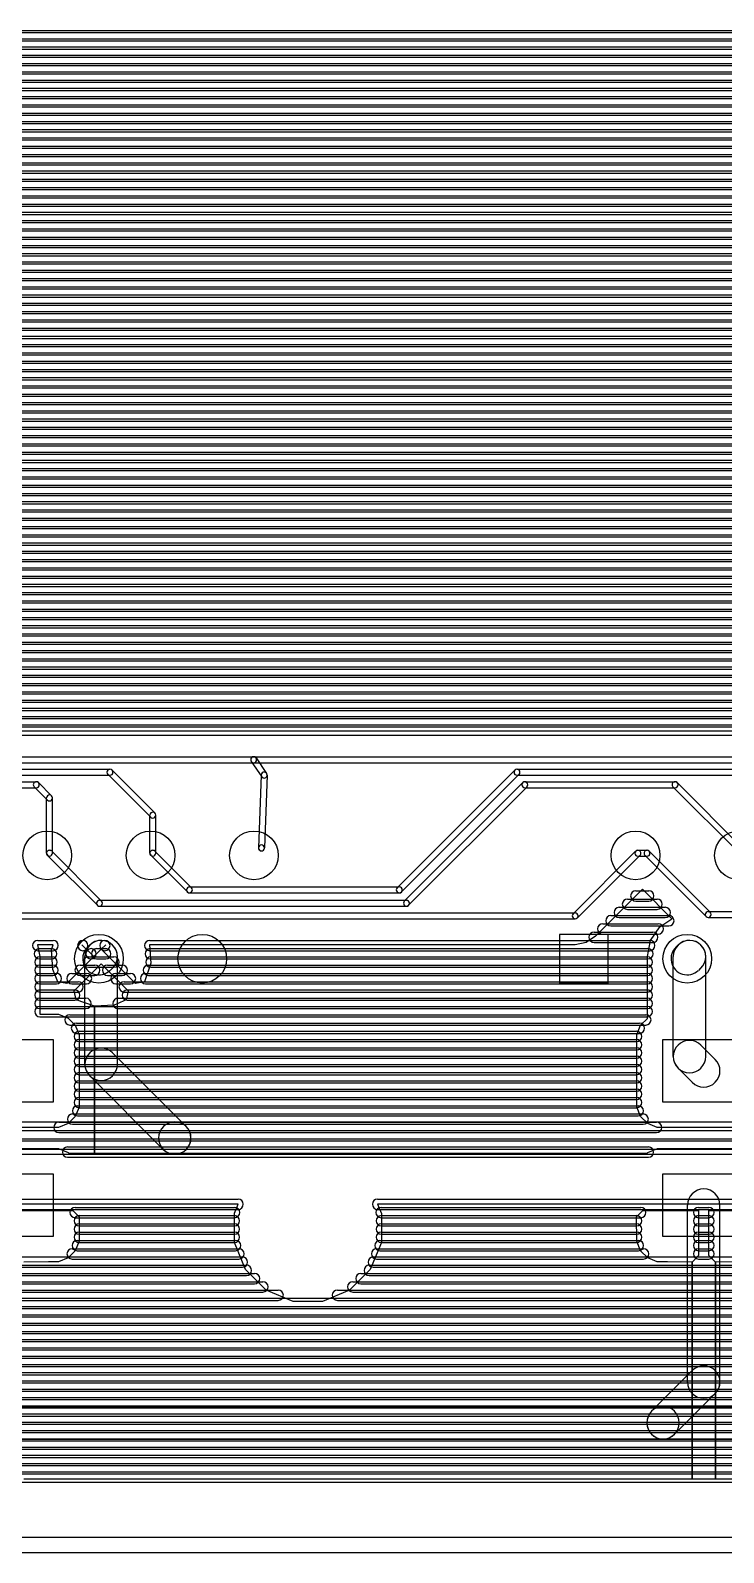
# Model space of a CAD drawing. Extents: x 25909 to 94169, y 14485 to 72115.
# Drawn here: x 36004 to 42712, y 14485 to 29216 of the extents above; entities that cross this region are included whole.
import ezdxf

# ---------------------------------------------------------------- set-up
doc = ezdxf.new("R2010")
doc.units = 0
doc.layers.add('BLACK', color=1, linetype='CONTINUOUS')

msp = doc.modelspace()

# ---------------------------------------------------------------- linework, layer by layer
at = {"layer": 'BLACK'}
for p, q in [((27797, 29216), (55543, 29216)), ((27797, 29216), (55543, 29216)), ((27797, 29196), (55543, 29196)), ((27797, 29196), (55543, 29196)), ((27797, 29136), (55543, 29136)), ((27797, 29136), (55543, 29136)), ((27797, 29116), (55543, 29116)), ((27797, 29116), (55543, 29116)), ((27797, 29056), (55543, 29056)), ((27797, 29056), (55543, 29056)), ((27797, 29036), (55543, 29036)), ((27797, 29036), (55543, 29036)), ((27797, 28976), (55543, 28976)), ((27797, 28976), (55543, 28976)), ((27797, 28956), (55543, 28956)), ((27797, 28956), (55543, 28956)), ((27797, 28896), (55543, 28896)), ((27797, 28896), (55543, 28896)), ((27797, 28876), (55543, 28876)), ((27797, 28876), (55543, 28876)), ((27797, 28816), (55543, 28816)), ((27797, 28816), (55543, 28816)), ((27797, 28796), (55543, 28796)), ((27797, 28796), (55543, 28796)), ((27797, 28736), (55543, 28736)), ((27797, 28736), (55543, 28736)), ((27797, 28716), (55543, 28716)), ((27797, 28716), (55543, 28716)), ((27797, 28656), (55543, 28656)), ((27797, 28656), (55543, 28656)), ((27797, 28636), (55543, 28636)), ((27797, 28636), (55543, 28636)), ((27797, 28576), (55543, 28576)), ((27797, 28576), (55543, 28576)), ((27797, 28556), (55543, 28556)), ((27797, 28556), (55543, 28556)), ((27797, 28496), (55543, 28496)), ((27797, 28496), (55543, 28496)), ((27797, 28476), (55543, 28476)), ((27797, 28476), (55543, 28476)), ((27797, 28416), (55543, 28416)), ((27797, 28416), (55543, 28416)), ((27797, 28396), (55543, 28396)), ((27797, 28396), (55543, 28396)), ((27797, 28336), (55543, 28336)), ((27797, 28336), (55543, 28336)), ((27797, 28316), (55543, 28316)), ((27797, 28316), (55543, 28316)), ((27797, 28256), (55543, 28256)), ((27797, 28256), (55543, 28256)), ((27797, 28236), (55543, 28236)), ((27797, 28236), (55543, 28236)), ((27797, 28176), (55543, 28176)), ((27797, 28176), (55543, 28176)), ((27797, 28156), (55543, 28156)), ((27797, 28156), (55543, 28156)), ((27797, 28096), (55543, 28096)), ((27797, 28096), (55543, 28096)), ((27797, 28076), (55543, 28076)), ((27797, 28076), (55543, 28076)), ((27797, 28016), (55543, 28016)), ((27797, 28016), (55543, 28016)), ((27797, 27996), (55543, 27996)), ((27797, 27996), (55543, 27996)), ((27797, 27936), (55543, 27936)), ((27797, 27936), (55543, 27936)), ((27797, 27916), (55543, 27916)), ((27797, 27916), (55543, 27916)), ((27797, 27856), (55543, 27856)), ((27797, 27856), (55543, 27856)), ((27797, 27836), (55543, 27836)), ((27797, 27836), (55543, 27836)), ((27797, 27776), (55543, 27776)), ((27797, 27776), (55543, 27776)), ((27797, 27756), (55543, 27756)), ((27797, 27756), (55543, 27756)), ((27797, 27696), (55543, 27696)), ((27797, 27696), (55543, 27696)), ((27797, 27676), (55543, 27676)), ((27797, 27676), (55543, 27676)), ((27797, 27616), (55543, 27616)), ((27797, 27616), (55543, 27616)), ((27797, 27596), (55543, 27596)), ((27797, 27596), (55543, 27596)), ((27797, 27536), (55543, 27536)), ((27797, 27536), (55543, 27536)), ((27797, 27516), (55543, 27516)), ((27797, 27516), (55543, 27516)), ((27797, 27456), (55543, 27456)), ((27797, 27456), (55543, 27456)), ((27797, 27436), (55543, 27436)), ((27797, 27436), (55543, 27436)), ((27797, 27376), (55543, 27376)), ((27797, 27376), (55543, 27376)), ((27797, 27356), (55543, 27356)), ((27797, 27356), (55543, 27356)), ((27797, 27296), (55543, 27296)), ((27797, 27296), (55543, 27296)), ((27797, 27276), (55543, 27276)), ((27797, 27276), (55543, 27276)), ((27797, 27216), (55543, 27216)), ((27797, 27216), (55543, 27216)), ((27797, 27196), (55543, 27196)), ((27797, 27196), (55543, 27196)), ((27797, 27136), (55543, 27136)), ((27797, 27136), (55543, 27136)), ((27797, 27116), (55543, 27116)), ((27797, 27116), (55543, 27116)), ((27797, 27056), (55543, 27056)), ((27797, 27056), (55543, 27056)), ((27797, 27036), (55543, 27036)), ((27797, 27036), (55543, 27036)), ((27797, 26976), (55543, 26976)), ((27797, 26976), (55543, 26976)), ((27797, 26956), (55543, 26956)), ((27797, 26956), (55543, 26956)), ((27797, 26896), (51667, 26896)), ((27797, 26896), (51667, 26896)), ((27797, 26876), (55543, 26876)), ((27797, 26876), (55543, 26876)), ((27797, 26816), (51569, 26816)), ((27797, 26816), (51569, 26816)), ((27797, 26796), (51667, 26796)), ((27797, 26796), (51667, 26796)), ((27797, 26736), (51569, 26736)), ((27797, 26736), (51569, 26736)), ((27797, 26716), (51569, 26716)), ((27797, 26716), (51569, 26716)), ((27797, 26656), (51389, 26656)), ((27797, 26656), (51389, 26656)), ((27797, 26636), (51569, 26636)), ((27797, 26636), (51569, 26636)), ((27797, 26576), (51345, 26576)), ((27797, 26576), (51345, 26576)), ((27797, 26556), (51389, 26556)), ((27797, 26556), (51389, 26556)), ((27797, 26496), (51317, 26496)), ((27797, 26496), (51317, 26496)), ((27797, 26476), (51345, 26476)), ((27797, 26476), (51345, 26476)), ((27797, 26416), (51287, 26416)), ((27797, 26416), (51287, 26416)), ((27797, 26396), (51317, 26396)), ((27797, 26396), (51317, 26396)), ((27797, 26336), (51289, 26336)), ((27797, 26336), (51289, 26336)), ((27797, 26316), (51287, 26316)), ((27797, 26316), (51287, 26316)), ((27797, 26256), (51291, 26256)), ((27797, 26256), (51291, 26256)), ((27797, 26236), (51289, 26236)), ((27797, 26236), (51289, 26236)), ((27797, 26176), (51295, 26176)), ((27797, 26176), (51295, 26176)), ((27797, 26156), (51291, 26156)), ((27797, 26156), (51291, 26156)), ((27797, 26096), (51323, 26096)), ((27797, 26096), (51323, 26096)), ((27797, 26076), (51295, 26076)), ((27797, 26076), (51295, 26076)), ((27797, 26016), (51357, 26016)), ((27797, 26016), (51357, 26016)), ((27797, 25996), (51323, 25996)), ((27797, 25996), (51323, 25996)), ((27797, 25936), (51613, 25936)), ((27797, 25936), (51613, 25936)), ((27797, 25916), (51357, 25916)), ((27797, 25916), (51357, 25916)), ((27797, 25856), (51551, 25856)), ((27797, 25856), (51551, 25856)), ((27797, 25836), (51613, 25836)), ((27797, 25836), (51613, 25836)), ((27797, 25776), (51581, 25776)), ((27797, 25776), (51581, 25776)), ((27797, 25756), (51551, 25756)), ((27797, 25756), (51551, 25756)), ((27797, 25696), (51773, 25696)), ((27797, 25696), (51773, 25696)), ((27797, 25676), (51581, 25676)), ((27797, 25676), (51581, 25676)), ((27797, 25616), (53217, 25616)), ((27797, 25616), (53217, 25616)), ((27797, 25596), (51773, 25596)), ((27797, 25596), (51773, 25596)), ((27797, 25536), (53217, 25536)), ((27797, 25536), (53217, 25536)), ((27797, 25516), (53217, 25516)), ((27797, 25516), (53217, 25516)), ((27797, 25456), (53217, 25456)), ((27797, 25456), (53217, 25456)), ((27797, 25436), (53217, 25436)), ((27797, 25436), (53217, 25436)), ((27797, 25376), (53217, 25376)), ((27797, 25376), (53217, 25376)), ((27797, 25356), (53217, 25356)), ((27797, 25356), (53217, 25356)), ((27797, 25296), (53217, 25296)), ((27797, 25296), (53217, 25296)), ((27797, 25276), (53217, 25276)), ((27797, 25276), (53217, 25276)), ((27797, 25216), (53217, 25216)), ((27797, 25216), (53217, 25216)), ((27797, 25196), (53217, 25196)), ((27797, 25196), (53217, 25196)), ((27797, 25136), (53217, 25136)), ((27797, 25136), (53217, 25136)), ((27797, 25116), (53217, 25116)), ((27797, 25116), (53217, 25116)), ((27797, 25056), (53217, 25056)), ((27797, 25056), (53217, 25056)), ((27797, 25036), (53217, 25036)), ((27797, 25036), (53217, 25036)), ((27797, 24976), (53217, 24976)), ((27797, 24976), (53217, 24976)), ((27797, 24956), (53217, 24956)), ((27797, 24956), (53217, 24956)), ((27797, 24896), (53217, 24896)), ((27797, 24896), (53217, 24896)), ((27797, 24876), (53217, 24876)), ((27797, 24876), (53217, 24876)), ((27797, 24816), (53217, 24816)), ((27797, 24816), (53217, 24816)), ((27797, 24796), (53217, 24796)), ((27797, 24796), (53217, 24796)), ((27797, 24736), (53217, 24736)), ((27797, 24736), (53217, 24736)), ((27797, 24716), (53217, 24716)), ((27797, 24716), (53217, 24716)), ((27797, 24656), (53217, 24656)), ((27797, 24656), (53217, 24656)), ((27797, 24636), (53217, 24636)), ((27797, 24636), (53217, 24636)), ((27797, 24576), (53217, 24576)), ((27797, 24576), (53217, 24576)), ((27797, 24556), (53217, 24556)), ((27797, 24556), (53217, 24556)), ((27797, 24496), (53163, 24496)), ((27797, 24496), (53163, 24496)), ((27797, 24476), (53217, 24476)), ((27797, 24476), (53217, 24476)), ((27797, 24416), (53083, 24416)), ((27797, 24416), (53083, 24416)), ((27797, 24396), (53163, 24396)), ((27797, 24396), (53163, 24396)), ((27797, 24336), (53003, 24336)), ((27797, 24336), (53003, 24336)), ((27797, 24316), (53083, 24316)), ((27797, 24316), (53083, 24316)), ((27797, 24256), (52923, 24256)), ((27797, 24256), (52923, 24256)), ((27797, 24236), (53003, 24236)), ((27797, 24236), (53003, 24236)), ((27797, 24176), (52843, 24176)), ((27797, 24176), (52843, 24176)), ((27797, 24156), (52923, 24156)), ((27797, 24156), (52923, 24156)), ((27797, 24096), (52763, 24096)), ((27797, 24096), (52763, 24096)), ((27797, 24076), (52843, 24076)), ((27797, 24076), (52843, 24076)), ((27797, 24016), (52683, 24016)), ((27797, 24016), (52683, 24016)), ((27797, 23996), (52763, 23996)), ((27797, 23996), (52763, 23996)), ((27797, 23936), (52603, 23936)), ((27797, 23936), (52603, 23936)), ((27797, 23916), (52683, 23916)), ((27797, 23916), (52683, 23916)), ((27797, 23856), (52523, 23856)), ((27797, 23856), (52523, 23856)), ((27797, 23836), (52603, 23836)), ((27797, 23836), (52603, 23836)), ((27797, 23776), (52443, 23776)), ((27797, 23776), (52443, 23776)), ((27797, 23756), (52523, 23756)), ((27797, 23756), (52523, 23756)), ((27797, 23696), (52363, 23696)), ((27797, 23696), (52363, 23696)), ((27797, 23676), (52443, 23676)), ((27797, 23676), (52443, 23676)), ((27797, 23616), (52283, 23616)), ((27797, 23616), (52283, 23616)), ((27797, 23596), (52363, 23596)), ((27797, 23596), (52363, 23596)), ((27797, 23536), (52203, 23536)), ((27797, 23536), (52203, 23536)), ((27797, 23516), (52283, 23516)), ((27797, 23516), (52283, 23516)), ((27797, 23456), (52123, 23456)), ((27797, 23456), (52123, 23456)), ((27797, 23436), (52203, 23436)), ((27797, 23436), (52203, 23436)), ((27797, 23376), (52043, 23376)), ((27797, 23376), (52043, 23376)), ((27797, 23356), (52123, 23356)), ((27797, 23356), (52123, 23356)), ((27797, 23296), (51963, 23296)), ((27797, 23296), (51963, 23296)), ((27797, 23276), (52043, 23276)), ((27797, 23276), (52043, 23276)), ((27797, 23216), (51883, 23216)), ((27797, 23216), (51883, 23216)), ((27797, 23196), (51963, 23196)), ((27797, 23196), (51963, 23196)), ((27797, 23136), (51803, 23136)), ((27797, 23136), (51803, 23136)), ((27797, 23116), (51883, 23116)), ((27797, 23116), (51883, 23116)), ((27797, 23056), (51723, 23056)), ((27797, 23056), (51723, 23056)), ((27797, 23036), (51803, 23036)), ((27797, 23036), (51803, 23036)), ((27797, 22976), (51643, 22976)), ((27797, 22976), (51643, 22976)), ((27797, 22956), (51723, 22956)), ((27797, 22956), (51723, 22956)), ((27797, 22896), (51563, 22896)), ((27797, 22896), (51563, 22896)), ((27797, 22876), (51643, 22876)), ((27797, 22876), (51643, 22876)), ((27797, 22816), (51317, 22816)), ((27797, 22816), (51317, 22816)), ((27797, 22796), (51563, 22796)), ((27797, 22796), (51563, 22796)), ((27797, 22736), (51225, 22736)), ((27797, 22736), (51225, 22736)), ((27797, 22716), (51317, 22716)), ((27797, 22716), (51317, 22716)), ((27797, 22656), (51167, 22656)), ((27797, 22656), (51167, 22656)), ((27797, 22636), (51225, 22636)), ((27797, 22636), (51225, 22636)), ((27797, 22576), (51133, 22576)), ((27797, 22576), (51133, 22576)), ((27797, 22556), (51167, 22556)), ((27797, 22556), (51167, 22556)), ((27797, 22496), (51121, 22496)), ((27797, 22496), (51121, 22496)), ((27797, 22476), (51133, 22476)), ((27797, 22476), (51133, 22476)), ((27797, 22396), (51121, 22396)), ((27797, 22396), (51121, 22396)), ((31544, 22437), (51121, 22437)), ((31544, 22187), (38164, 22187)), ((31544, 22129), (38164, 22129)), ((38140, 22142), (38242, 21993)), ((38140, 22142), (38242, 21993)), ((38165, 22187), (44583, 22187)), ((38165, 22129), (44583, 22129)), ((38188, 22175), (38290, 22026)), ((38188, 22175), (38290, 22026)), ((33028, 22066), (36774, 22066)), ((33028, 22008), (36774, 22008)), ((36753, 22017), (37168, 21602)), ((36794, 22058), (37209, 21643)), ((38237, 22010), (38211, 21306)), ((38237, 22010), (38211, 21306)), ((38295, 22008), (38269, 21304)), ((38295, 22008), (38269, 21304)), ((40692, 22058), (39553, 20919)), ((40733, 22017), (39594, 20878)), ((40713, 22066), (42951, 22066)), ((40713, 22008), (42951, 22008)), ((33089, 21945), (36061, 21945)), ((33089, 21887), (36061, 21887)), ((36168, 21768), (36041, 21895)), ((36209, 21809), (36082, 21936)), ((40769, 21937), (39622, 20790)), ((40810, 21896), (39663, 20749)), ((40790, 21945), (42242, 21945)), ((40790, 21887), (42242, 21887)), ((42861, 21256), (42222, 21895)), ((42902, 21297), (42263, 21936)), ((36160, 21254), (36160, 21788)), ((36218, 21254), (36218, 21788)), ((37160, 21254), (37160, 21622)), ((37218, 21254), (37218, 21622)), ((36652, 20749), (36169, 21232)), ((36693, 20790), (36210, 21273)), ((37523, 20878), (37168, 21233)), ((37564, 20919), (37209, 21274)), ((41256, 20668), (41861, 21273)), ((41297, 20627), (41902, 21232)), ((41882, 21282), (41970, 21282)), ((41882, 21224), (41970, 21224)), ((42543, 20640), (41950, 21233)), ((42584, 20681), (41991, 21274)), ((37544, 20927), (39574, 20927)), ((36673, 20798), (39643, 20798)), ((37544, 20869), (39574, 20869)), ((41926, 20904), (41473, 20450)), ((41782, 20810), (42068, 20810)), ((41862, 20890), (41988, 20890)), ((41862, 20790), (41988, 20790)), ((42210, 20619), (41926, 20904)), ((35807, 20676), (41275, 20676)), ((36673, 20740), (39643, 20740)), ((41622, 20650), (42182, 20650)), ((41702, 20730), (42148, 20730)), ((41702, 20630), (42148, 20630)), ((41782, 20710), (42068, 20710)), ((42564, 20689), (46752, 20689)), ((42564, 20631), (46752, 20631)), ((35807, 20618), (41275, 20618)), ((41458, 20490), (42026, 20490)), ((41542, 20570), (42080, 20570)), ((41622, 20550), (42182, 20550)), ((42006, 20409), (42094, 20541)), ((42094, 20541), (42210, 20619)), ((36225, 20368), (36073, 20368)), ((36073, 20368), (36096, 20253)), ((36075, 20410), (36223, 20410)), ((36091, 20330), (36209, 20330)), ((36208, 20317), (36225, 20368)), ((36503, 20368), (36502, 20368)), ((36502, 20368), (36618, 20253)), ((36618, 20253), (36503, 20368)), ((36580, 20367), (36559, 20346)), ((36645, 20330), (36733, 20330)), ((36689, 20324), (36733, 20368)), ((36733, 20368), (36689, 20324)), ((41276, 20368), (37158, 20368)), ((37158, 20368), (37170, 20189)), ((37159, 20410), (41997, 20410)), ((37164, 20330), (41980, 20330)), ((41124, 20468), (41124, 19996)), ((41596, 20468), (41124, 20468)), ((41383, 20389), (41276, 20368)), ((41473, 20450), (41383, 20389)), ((41458, 20390), (42026, 20390)), ((41542, 20470), (42080, 20470)), ((41596, 19996), (41596, 20468)), ((41975, 20253), (42006, 20409)), ((42273, 20367), (42252, 20346)), ((36075, 20310), (36223, 20310)), ((36091, 20230), (36209, 20230)), ((36096, 20253), (36096, 19696)), ((36096, 20250), (36214, 20250)), ((36220, 20128), (36208, 20317)), ((36618, 20253), (36356, 19991)), ((36427, 19920), (36689, 20182)), ((36532, 19211), (36532, 20253)), ((36565, 20250), (36813, 20250)), ((36689, 20324), (36618, 20253)), ((36645, 20230), (36733, 20230)), ((36760, 20253), (36689, 20324)), ((36689, 20182), (36951, 19920)), ((37022, 19991), (36760, 20253)), ((36846, 19211), (36846, 20253)), ((37170, 20189), (37109, 20010)), ((37159, 20310), (41997, 20310)), ((37164, 20230), (41980, 20230)), ((37170, 20250), (41974, 20250)), ((41975, 19654), (41975, 20253)), ((42225, 19285), (42225, 20253)), ((42539, 19285), (42539, 20253)), ((36096, 20170), (36222, 20170)), ((36096, 20150), (36214, 20150)), ((36096, 20090), (36256, 20090)), ((36096, 20070), (36222, 20070)), ((36269, 20010), (36220, 20128)), ((36405, 20090), (36547, 20090)), ((36485, 20170), (36627, 20170)), ((36485, 20070), (36627, 20070)), ((36565, 20150), (36813, 20150)), ((36751, 20170), (36893, 20170)), ((36751, 20070), (36893, 20070)), ((36797, 20140), (36776, 20119)), ((36831, 20090), (36973, 20090)), ((37119, 20090), (41975, 20090)), ((37146, 20170), (41974, 20170)), ((37146, 20070), (41974, 20070)), ((37170, 20150), (41974, 20150)), ((42490, 20140), (42469, 20119)), ((36096, 20010), (36466, 20010)), ((36096, 19990), (36256, 19990)), ((36096, 19930), (36434, 19930)), ((36096, 19910), (36466, 19910)), ((36356, 19991), (36269, 20010)), ((36405, 19990), (36547, 19990)), ((36446, 19833), (36427, 19920)), ((36831, 19990), (36973, 19990)), ((36911, 20010), (41975, 20010)), ((36911, 19910), (41975, 19910)), ((36951, 19920), (36932, 19833)), ((36942, 19930), (41974, 19930)), ((37109, 20010), (37022, 19991)), ((37119, 19990), (41975, 19990)), ((41124, 19996), (41596, 19996)), ((36096, 19850), (36542, 19850)), ((36096, 19830), (36434, 19830)), ((36096, 19770), (41974, 19770)), ((36096, 19750), (36542, 19750)), ((36625, 19772), (36446, 19833)), ((36814, 19784), (36625, 19772)), ((36625, 18350), (36625, 19772)), ((36625, 19772), (36625, 18350)), ((36932, 19833), (36814, 19784)), ((36852, 19850), (41974, 19850)), ((36852, 19750), (41974, 19750)), ((36942, 19830), (41974, 19830)), ((36096, 19696), (36277, 19696)), ((36096, 19670), (41974, 19670)), ((36277, 19696), (36368, 19658)), ((36368, 19658), (36438, 19588)), ((36386, 19690), (41960, 19690)), ((36450, 19610), (41898, 19610)), ((41909, 19588), (41975, 19654)), ((36227, 19447), (35427, 19447)), ((36227, 18847), (36227, 19447)), ((36386, 19590), (41960, 19590)), ((36438, 19588), (36476, 19496)), ((36450, 19510), (41898, 19510)), ((36476, 19530), (41870, 19530)), ((36476, 19496), (36476, 18797)), ((36476, 19450), (41870, 19450)), ((41871, 19497), (41909, 19588)), ((41871, 18798), (41871, 19497)), ((42920, 19447), (42120, 19447)), ((42120, 19447), (42120, 18847)), ((36476, 19430), (41870, 19430)), ((36476, 19370), (41870, 19370)), ((36476, 19350), (41870, 19350)), ((36800, 19321), (37512, 18609)), ((42493, 19396), (42631, 19258)), ((36476, 19290), (41870, 19290)), ((36476, 19270), (41870, 19270)), ((36476, 19210), (41870, 19210)), ((36476, 19190), (41870, 19190)), ((42271, 19174), (42409, 19036)), ((36476, 19130), (41870, 19130)), ((36476, 19110), (41870, 19110)), ((36476, 19050), (41870, 19050)), ((36476, 19030), (41870, 19030)), ((36578, 19099), (37290, 18387)), ((36476, 18970), (41870, 18970)), ((36476, 18950), (41870, 18950)), ((36476, 18890), (41870, 18890)), ((36476, 18870), (41870, 18870)), ((35427, 18847), (36227, 18847)), ((36412, 18730), (41934, 18730)), ((36476, 18797), (36438, 18706)), ((36460, 18810), (41886, 18810)), ((36460, 18710), (41886, 18710)), ((36476, 18790), (41870, 18790)), ((41909, 18706), (41871, 18798)), ((42120, 18847), (42920, 18847)), ((28466, 18570), (80266, 18570)), ((31103, 18654), (37401, 18654)), ((36276, 18598), (35377, 18598)), ((36368, 18636), (36276, 18598)), ((36280, 18650), (42064, 18650)), ((36438, 18706), (36368, 18636)), ((36412, 18630), (41934, 18630)), ((37402, 18654), (44094, 18654)), ((41979, 18636), (41909, 18706)), ((42070, 18598), (41979, 18636)), ((42969, 18598), (42070, 18598)), ((28466, 18470), (80266, 18470)), ((28546, 18490), (80186, 18490)), ((36280, 18550), (42064, 18550)), ((28546, 18390), (80186, 18390)), ((31103, 18340), (37401, 18340)), ((35378, 18396), (36277, 18396)), ((36277, 18396), (36368, 18358)), ((36364, 18410), (41984, 18410)), ((36364, 18310), (41984, 18310)), ((36368, 18358), (36375, 18350)), ((36375, 18350), (36625, 18350)), ((36625, 18350), (41971, 18350)), ((37402, 18340), (44094, 18340)), ((41971, 18350), (41979, 18358)), ((41979, 18358), (42071, 18396)), ((42071, 18396), (42970, 18396)), ((36227, 18147), (35427, 18147)), ((36227, 17547), (36227, 18147)), ((42920, 18147), (42120, 18147)), ((42120, 18147), (42120, 17547)), ((32670, 17906), (38014, 17906)), ((38014, 17856), (32670, 17856)), ((36436, 17826), (37980, 17826)), ((37978, 17769), (38014, 17856)), ((39363, 17906), (44707, 17906)), ((44707, 17856), (39363, 17856)), ((39363, 17856), (39400, 17768)), ((39397, 17826), (41911, 17826)), ((42363, 16135), (42363, 17847)), ((42470, 17826), (42570, 17826)), ((42677, 16135), (42677, 17847)), ((32670, 17806), (38014, 17806)), ((35877, 17797), (36415, 17797)), ((36415, 17797), (36477, 17735)), ((36436, 17726), (37980, 17726)), ((36476, 17746), (37978, 17746)), ((36477, 17735), (36476, 17498)), ((37978, 17486), (37978, 17769)), ((39363, 17806), (44707, 17806)), ((39397, 17726), (41911, 17726)), ((39400, 17768), (39400, 17485)), ((39400, 17746), (41870, 17746)), ((41870, 17735), (41932, 17797)), ((41871, 17498), (41870, 17735)), ((41932, 17797), (42470, 17797)), ((42470, 17797), (42470, 17359)), ((42470, 17746), (42570, 17746)), ((42470, 17726), (42570, 17726)), ((42570, 17359), (42570, 17797)), ((42570, 17797), (43108, 17797)), ((35427, 17547), (36227, 17547)), ((36476, 17666), (37978, 17666)), ((36476, 17646), (37978, 17646)), ((36476, 17586), (37978, 17586)), ((36476, 17566), (37978, 17566)), ((39400, 17666), (41870, 17666)), ((39400, 17646), (41870, 17646)), ((39400, 17586), (41870, 17586)), ((39400, 17566), (41870, 17566)), ((42120, 17547), (42920, 17547)), ((42470, 17666), (42570, 17666)), ((42470, 17646), (42570, 17646)), ((42470, 17586), (42570, 17586)), ((42470, 17566), (42570, 17566)), ((36438, 17406), (36368, 17336)), ((36408, 17426), (38022, 17426)), ((36476, 17498), (36438, 17406)), ((36458, 17506), (37990, 17506)), ((36458, 17406), (37990, 17406)), ((36476, 17486), (37978, 17486)), ((38086, 17225), (37978, 17486)), ((39400, 17485), (39291, 17224)), ((39354, 17426), (41938, 17426)), ((39387, 17506), (41887, 17506)), ((39387, 17406), (41887, 17406)), ((39400, 17486), (41870, 17486)), ((41909, 17406), (41871, 17498)), ((41979, 17336), (41909, 17406)), ((42470, 17506), (42570, 17506)), ((42470, 17486), (42570, 17486)), ((42470, 17426), (42570, 17426)), ((42470, 17406), (42570, 17406)), ((32590, 17266), (38094, 17266)), ((32628, 17346), (38056, 17346)), ((32628, 17246), (38056, 17246)), ((36178, 17298), (35939, 17297)), ((36277, 17298), (36178, 17298)), ((36368, 17336), (36277, 17298)), ((36408, 17326), (38022, 17326)), ((39283, 17266), (44787, 17266)), ((39321, 17346), (44749, 17346)), ((39321, 17246), (44749, 17246)), ((39354, 17326), (41938, 17326)), ((42070, 17298), (41979, 17336)), ((42169, 17298), (42070, 17298)), ((42408, 17297), (42169, 17298)), ((42470, 17359), (42408, 17297)), ((42408, 15200), (42408, 17297)), ((42408, 17297), (42408, 15200)), ((42470, 17326), (42570, 17326)), ((42632, 17297), (42570, 17359)), ((42871, 17298), (42632, 17297)), ((42632, 15200), (42632, 17297)), ((42632, 17297), (42632, 15200)), ((32430, 17106), (38254, 17106)), ((32510, 17186), (38174, 17186)), ((32590, 17166), (38094, 17166)), ((38286, 17025), (38086, 17225)), ((39291, 17224), (39091, 17024)), ((39123, 17106), (44947, 17106)), ((39203, 17186), (44867, 17186)), ((39283, 17166), (44787, 17166)), ((26625, 16946), (80657, 16946)), ((32282, 17026), (38402, 17026)), ((32430, 17006), (38254, 17006)), ((32510, 17086), (38174, 17086)), ((38547, 16916), (38286, 17025)), ((39091, 17024), (38830, 16916)), ((38975, 17026), (45095, 17026)), ((39123, 17006), (44947, 17006)), ((39203, 17086), (44867, 17086)), ((26625, 16866), (80657, 16866)), ((26625, 16846), (80657, 16846)), ((32282, 16926), (38402, 16926)), ((38830, 16916), (38547, 16916)), ((38975, 16926), (45095, 16926)), ((26625, 16786), (80657, 16786)), ((26625, 16766), (80657, 16766)), ((26625, 16706), (80657, 16706)), ((26625, 16686), (80657, 16686)), ((26625, 16626), (80657, 16626)), ((26625, 16606), (80657, 16606)), ((26625, 16546), (80657, 16546)), ((26625, 16526), (80657, 16526)), ((26625, 16466), (80657, 16466)), ((26625, 16446), (80657, 16446)), ((26625, 16386), (80657, 16386)), ((26625, 16366), (80657, 16366)), ((26625, 16306), (80657, 16306)), ((26625, 16286), (80657, 16286)), ((26625, 16226), (80657, 16226)), ((26625, 16206), (80657, 16206)), ((42409, 16246), (42015, 15852)), ((26625, 16146), (80657, 16146)), ((26625, 16126), (80657, 16126)), ((26625, 16066), (80657, 16066)), ((26625, 16046), (80657, 16046)), ((26625, 15986), (80657, 15986)), ((26625, 15966), (80657, 15966)), ((42631, 16024), (42237, 15630)), ((26625, 15906), (80657, 15906)), ((26625, 15886), (80657, 15886)), ((26625, 15826), (80657, 15826)), ((26625, 15806), (80657, 15806)), ((35433, 15898), (42125, 15898)), ((42126, 15898), (48818, 15898)), ((26625, 15726), (80657, 15726)), ((26691, 15746), (80593, 15746)), ((26691, 15646), (80593, 15646)), ((26771, 15666), (80513, 15666)), ((26771, 15566), (80513, 15566)), ((26851, 15586), (80433, 15586)), ((26851, 15486), (80433, 15486)), ((26930, 15506), (80352, 15506)), ((35433, 15584), (42125, 15584)), ((42126, 15584), (48818, 15584)), ((26930, 15406), (80352, 15406)), ((27010, 15426), (80272, 15426)), ((27010, 15326), (80272, 15326)), ((27090, 15346), (80192, 15346)), ((27090, 15246), (80192, 15246)), ((27170, 15266), (80112, 15266)), ((35939, 15200), (42408, 15200)), ((42408, 15200), (42632, 15200)), ((42632, 15200), (49101, 15200)), ((27170, 15166), (80112, 15166)), ((26378, 14635), (94094, 14635)), ((26378, 14485), (94094, 14485))]:
    msp.add_line(p, q, dxfattribs=at)
for centre in [(36167, 21232), (37167, 21232), (38167, 21232), (41860, 21232), (42860, 21232), (36667, 20232), (37667, 20232), (42360, 20232)]:
    msp.add_circle(centre, 236, dxfattribs=at)
for centre, radius, start, end in [((38164, 22158), 29, 34, 214), ((38164, 22158), 29, 34, 214), ((38165, 22158), 29, 90, 270), ((38164, 22158), 29, 270, 450), ((36774, 22037), 29, 45, 225), ((36774, 22037), 29, 270, 450), ((38266, 22009), 29, -2, 177), ((38266, 22009), 29, -2, 177), ((38266, 22010), 29, 214, 394), ((38266, 22010), 29, 214, 394), ((40713, 22037), 29, 90, 270), ((40712, 22037), 29, -45, 135), ((36061, 21916), 29, 405, 585), ((36061, 21916), 29, 270, 450), ((36189, 21788), 29, 360, 540), ((36189, 21788), 29, 225, 405), ((40790, 21916), 29, 90, 270), ((40789, 21916), 29, -45, 135), ((42242, 21916), 29, 405, 585), ((42242, 21916), 29, 270, 450), ((37189, 21622), 29, 360, 540), ((37188, 21623), 29, 225, 405), ((36189, 21253), 29, 405, 585), ((36189, 21254), 29, 180, 360), ((37189, 21253), 29, 405, 585), ((37189, 21254), 29, 180, 360), ((38240, 21304), 29, 0, 180), ((38240, 21305), 29, 177, 357), ((38240, 21305), 29, 177, 357), ((38240, 21304), 29, 180, 360), ((41882, 21253), 29, 90, 270), ((41882, 21253), 29, 315, 495), ((41971, 21253), 29, 405, 585), ((41970, 21253), 29, 270, 450), ((37544, 20898), 29, 90, 270), ((37543, 20899), 29, 225, 405), ((39574, 20899), 29, 135, 315), ((39574, 20898), 29, 270, 450), ((36673, 20769), 29, 90, 270), ((36673, 20769), 29, 225, 405), ((39643, 20770), 29, 135, 315), ((39643, 20769), 29, 270, 450), ((41782, 20760), 50, 90, 270), ((41862, 20840), 50, 90, 270), ((41988, 20840), 50, 270, 450), ((42068, 20760), 50, 270, 450), ((41276, 20647), 29, 135, 315), ((41275, 20647), 29, 270, 450), ((41622, 20600), 50, 90, 270), ((41702, 20680), 50, 90, 270), ((42148, 20680), 50, 270, 450), ((42182, 20600), 50, 270, 450), ((42564, 20660), 29, 90, 270), ((42563, 20661), 29, 225, 405), ((41458, 20440), 50, 90, 270), ((41542, 20520), 50, 90, 270), ((42026, 20440), 50, 270, 450), ((42080, 20520), 50, 270, 450), ((36075, 20360), 50, 90, 270), ((36091, 20280), 50, 90, 270), ((36209, 20280), 50, 270, 450), ((36223, 20360), 50, 270, 450), ((36511, 20360), 50, 0, 180), ((36511, 20360), 50, 180, 360), ((36667, 20233), 157, 133, 313), ((36689, 20253), 157, 360, 540), ((36591, 20280), 50, 0, 180), ((36689, 20253), 157, -46, 133), ((36645, 20280), 50, 90, 270), ((36725, 20360), 50, 0, 180), ((36725, 20360), 50, 180, 360), ((36733, 20280), 50, 270, 450), ((37159, 20360), 50, 90, 270), ((37164, 20280), 50, 90, 270), ((41980, 20280), 50, 270, 450), ((41997, 20360), 50, 270, 450), ((42360, 20233), 157, 133, 313), ((42382, 20253), 157, 360, 540), ((42382, 20253), 157, -46, 133), ((36096, 20200), 50, 90, 270), ((36214, 20200), 50, 270, 450), ((36565, 20200), 50, 90, 270), ((36591, 20280), 50, 180, 360), ((36813, 20200), 50, 270, 450), ((37170, 20200), 50, 90, 270), ((41974, 20200), 50, 270, 450), ((36096, 20120), 50, 90, 270), ((36096, 20040), 50, 90, 270), ((36222, 20120), 50, 270, 450), ((36256, 20040), 50, 270, 450), ((36405, 20040), 50, 90, 270), ((36485, 20120), 50, 90, 270), ((36547, 20040), 50, 270, 450), ((36627, 20120), 50, 270, 450), ((36751, 20120), 50, 90, 270), ((36831, 20040), 50, 90, 270), ((36893, 20120), 50, 270, 450), ((36973, 20040), 50, 270, 450), ((37119, 20040), 50, 90, 270), ((37146, 20120), 50, 90, 270), ((41974, 20120), 50, 270, 450), ((41975, 20040), 50, 270, 450), ((36096, 19960), 50, 90, 270), ((36096, 19880), 50, 90, 270), ((36434, 19880), 50, 270, 450), ((36466, 19960), 50, 270, 450), ((36911, 19960), 50, 90, 270), ((36942, 19880), 50, 90, 270), ((41974, 19880), 50, 270, 450), ((41975, 19960), 50, 270, 450), ((36096, 19800), 50, 90, 270), ((36096, 19720), 50, 90, 270), ((36542, 19800), 50, 270, 450), ((36852, 19800), 50, 90, 270), ((41974, 19800), 50, 270, 450), ((41974, 19720), 50, 270, 450), ((36386, 19640), 50, 90, 270), ((36450, 19560), 50, 90, 270), ((41898, 19560), 50, 270, 450), ((41960, 19640), 50, 270, 450), ((36476, 19480), 50, 90, 270), ((36476, 19400), 50, 90, 270), ((41870, 19480), 50, 270, 450), ((41870, 19400), 50, 270, 450), ((36476, 19320), 50, 90, 270), ((36689, 19210), 157, 45, 225), ((41870, 19320), 50, 270, 450), ((42382, 19285), 157, 45, 225), ((36476, 19240), 50, 90, 270), ((36476, 19160), 50, 90, 270), ((36689, 19211), 157, 180, 360), ((41870, 19240), 50, 270, 450), ((41870, 19160), 50, 270, 450), ((42382, 19285), 157, 180, 360), ((42520, 19147), 157, 225, 405), ((36476, 19080), 50, 90, 270), ((36476, 19000), 50, 90, 270), ((41870, 19080), 50, 270, 450), ((41870, 19000), 50, 270, 450), ((36476, 18920), 50, 90, 270), ((36476, 18840), 50, 90, 270), ((41870, 18920), 50, 270, 450), ((41870, 18840), 50, 270, 450), ((36412, 18680), 50, 90, 270), ((36460, 18760), 50, 90, 270), ((41886, 18760), 50, 270, 450), ((41934, 18680), 50, 270, 450), ((36280, 18600), 50, 90, 270), ((37402, 18497), 157, 90, 270), ((37401, 18498), 157, 225, 405), ((37401, 18497), 157, 270, 450), ((42064, 18600), 50, 270, 450), ((36364, 18360), 50, 90, 270), ((41984, 18360), 50, 270, 450), ((42520, 17847), 157, 360, 540), ((36436, 17776), 50, 90, 270), ((37980, 17776), 50, 270, 450), ((38014, 17856), 50, 270, 450), ((39363, 17856), 50, 90, 270), ((39397, 17776), 50, 90, 270), ((41911, 17776), 50, 270, 450), ((42470, 17776), 50, 90, 270), ((42570, 17776), 50, 270, 450), ((36476, 17696), 50, 90, 270), ((37978, 17696), 50, 270, 450), ((39400, 17696), 50, 90, 270), ((41870, 17696), 50, 270, 450), ((42470, 17696), 50, 90, 270), ((42570, 17696), 50, 270, 450), ((36476, 17616), 50, 90, 270), ((36476, 17536), 50, 90, 270), ((37978, 17616), 50, 270, 450), ((37978, 17536), 50, 270, 450), ((39400, 17616), 50, 90, 270), ((39400, 17536), 50, 90, 270), ((41870, 17616), 50, 270, 450), ((41870, 17536), 50, 270, 450), ((42470, 17616), 50, 90, 270), ((42470, 17536), 50, 90, 270), ((42570, 17616), 50, 270, 450), ((42570, 17536), 50, 270, 450), ((36408, 17376), 50, 90, 270), ((36458, 17456), 50, 90, 270), ((37990, 17456), 50, 270, 450), ((38022, 17376), 50, 270, 450), ((39354, 17376), 50, 90, 270), ((39387, 17456), 50, 90, 270), ((41887, 17456), 50, 270, 450), ((41938, 17376), 50, 270, 450), ((42470, 17456), 50, 90, 270), ((42470, 17376), 50, 90, 270), ((42570, 17456), 50, 270, 450), ((42570, 17376), 50, 270, 450), ((38056, 17296), 50, 270, 450), ((38094, 17216), 50, 270, 450), ((39283, 17216), 50, 90, 270), ((39321, 17296), 50, 90, 270), ((38174, 17136), 50, 270, 450), ((38254, 17056), 50, 270, 450), ((39123, 17056), 50, 90, 270), ((39203, 17136), 50, 90, 270), ((38402, 16976), 50, 270, 450), ((38975, 16976), 50, 90, 270), ((42520, 16135), 157, -45, 135), ((42520, 16135), 157, 180, 360), ((42126, 15741), 157, 90, 270), ((42126, 15741), 157, 135, 315), ((42125, 15741), 157, 270, 450)]:
    msp.add_arc(centre, radius, start, end, dxfattribs=at)

doc.saveas('drawing.dxf')
